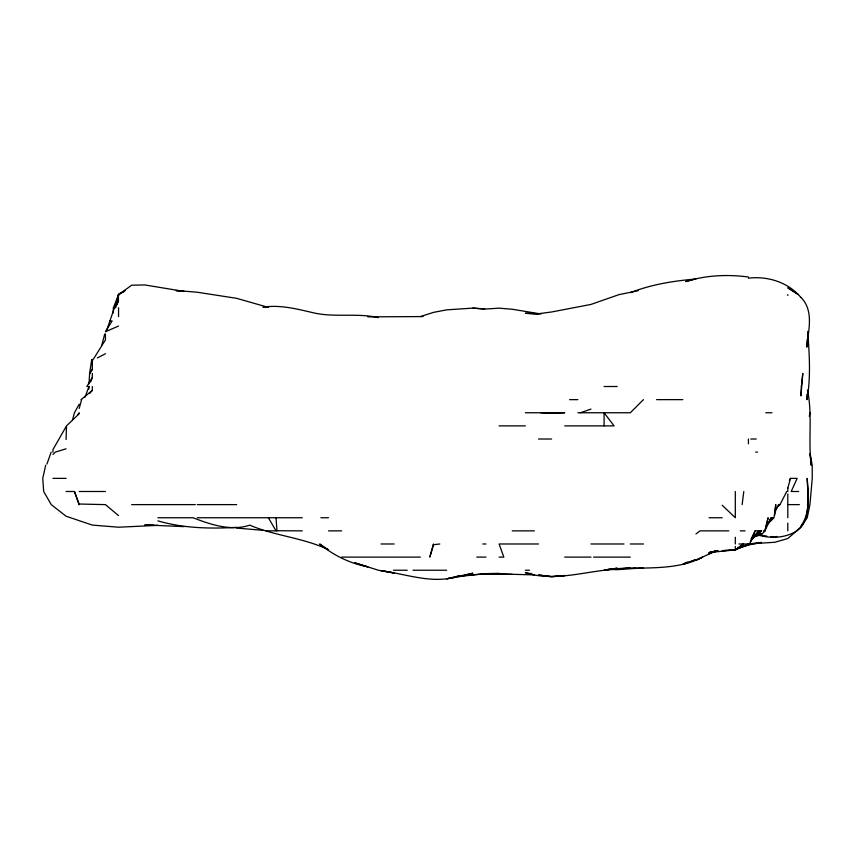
<?xml version="1.0" encoding="UTF-8"?>
<svg xmlns="http://www.w3.org/2000/svg" width="855" height="855" viewBox="0 0 855 855"><rect width="100%" height="100%" fill="white"/><g stroke="black" fill="none" stroke-linecap="round" stroke-linejoin="round"><path stroke-width="1.28" d="M807.441 390.094C812.752 414.686 807.964 440.293 811.235 465.248L810.145 454.753M113.138 313.037L113.405 307.779L118.556 294.697L131.681 285.196L144.805 284.95L184.167 291.427L176.301 290.753M807.238 339.275L806.821 347.151C808.264 330.393 814.302 311.028 800.921 297.316M89.016 383.895L89.604 373.4L92.319 369.371L92.319 359.431L91.603 360.276L89.604 373.4M88.824 389.143L88.973 386.513L86.836 386.513L92.319 377.536L92.319 373.4M807.686 331.398C809.354 354.045 810.978 377.076 806.981 399.638L806.842 394.39M774.673 515.373L775.774 504.621L773.989 517.745L768.656 523.036M742.14 504.621L743.786 491.497M116.579 305.16L118.214 294.665M116.889 303.846L118.321 295.969M809.279 416.342L810.006 412.762M45.689 465.248L42.75 478.373L43.68 491.497L51.268 504.621L66.07 516.238L92.319 525.088L118.556 527.214L157.929 525.355M753.202 537.229L761.559 534.557L765.022 530.859L768.143 517.745L764.862 530.859L771.189 517.745L773.005 517.745L767.277 524.297M117.135 304.337L118.556 298.587L115.596 307.779M101.927 344.768L104.695 334.027M72.515 419.923L74.428 412.762L79.194 404.255M787.797 488.248L790.469 478.373L797.159 478.373L791.196 491.497L798.72 491.497M79.194 408.455L81.61 399.638M433.496 544.71L429.819 557.107L433.496 543.983L433.496 544.71L439.812 543.983M106.191 331.644L114.463 307.779L118.556 300.543L117.071 304.166M46.94 464.062L51.15 452.124M84.998 397.254L88.973 386.513M90.587 382.025L92.319 377.536M752.475 538.223L761.559 530.859L755.136 530.859L749.728 543.983L748.435 545.116L736.508 549.038M774.673 512.957L778.424 504.621L779.995 504.621L786.728 491.497M750.968 539.216L755.136 530.859M789.4 480.339L790.469 478.373M66.07 426.656L52.946 449.634L52.946 452.124M93.355 359.175L105.432 339.916L105.432 334.027M89.903 373.4L92.319 369.371M800.921 525.953C810.967 512.444 807.697 494.158 807.163 478.373L808.253 491.497L807.569 504.621L808.071 491.497C807.943 505.059 809.161 521.945 796.828 530.859C785.317 538.158 770.804 538.8 757.979 534.974M77.816 414.953L79.194 412.762L79.194 413.681L66.519 425.886L66.07 439.459M769.703 519.755L771.189 517.745M750.188 541.963L759.016 530.859L753.725 536.181M89.85 393.182L92.319 390.414L92.319 386.513M768.602 522.49L773.005 517.745M52.946 454.475L55.297 452.124L66.07 448.8M643.452 399.638L630.327 412.762L577.841 412.762M775.56 508.982L779.995 504.621M81.043 399.638L92.319 390.414M695.949 533.98L700.053 530.859L728.834 530.859M738.902 543.983L748.435 543.983L735.311 549.925L722.186 550.663L735.311 549.904L743.465 543.983L735.311 549.904L709.062 552.544L718.253 550.941L709.062 552.747L711.456 552.031M754.997 535.177L761.559 530.859M124.028 291.544L118.556 294.665L114.816 307.779L118.963 294.665M715.624 550.93L695.949 560.175L702.682 557.107C680.495 568.757 654.663 567.635 630.327 568.383L635.586 568.158M118.556 294.195L125.119 290.679M97.342 357.903L105.432 353.767M715.026 550.812L709.062 553.741L716.223 551.058M753.202 537.303L761.559 533.488L761.559 534.557M118.556 326.054L105.432 331.729L112.144 320.903L109.568 320.903M736.508 548.931L748.435 543.983M684.011 563.466L687.591 562.024M753.202 536.844L761.559 533.488M580.417 412.762L590.965 409.096M630.327 292.709C651.275 284.437 673.655 280.9 695.949 278.997M367.885 316.863L420.371 316.585L433.496 312.374L446.62 309.863L472.868 308.11L485.982 309.018L499.106 308.163L512.231 309.254L541.097 313.999M693.384 279.638L685.71 281.541C705.824 275.235 727.605 274.209 748.435 277.02M777.067 536.459L774.673 536.919M157.929 517.745L193.112 517.745C210.832 524.671 230.936 531.404 249.788 525.152C275.182 536.064 303.525 537.688 328.512 549.808L319.674 543.983C333.642 555.44 350.08 563.498 367.885 566.844L354.761 562.825L378.391 570.232L394.134 573.01L381.009 570.67C406.916 574.004 433.816 585.044 459.744 575.661L446.62 578.814L459.744 576.633L472.868 573.203L459.744 576.014L485.982 573.63L499.106 573.331M744.491 545.768L761.559 542.433L749.942 543.833L774.673 542.294L787.797 538.554L800.921 527.14L807.206 517.745L809.931 504.621L812.25 478.373L812.218 465.248L810.102 453.439M638.204 290.689L618.892 294.665L590.965 304.423L551.593 311.979L538.479 313.721L525.355 313.283L538.479 314.255M459.744 576.398L485.982 573.62L534.535 574.881M236.664 527.385C210.351 528.828 183.387 528.358 157.929 520.866M748.435 278.185C766.369 276.015 785.638 281.423 798.367 294.665L787.797 287.74L798.527 294.665L800.921 297.615M639.519 567.998L643.452 567.838L617.214 569.687L608.023 569.238M485.982 573.63L480.734 573.801L512.231 574.357M420.371 316.585L423.001 316.542M614.585 568.799L630.327 567.891L604.09 570.232L617.214 568.18L604.09 570.296C578.098 573.395 551.112 581.09 525.355 572.679L531.917 573.78M113.405 307.779L114.324 307.779M604.09 386.513L617.214 386.513M569.601 399.638L577.841 399.638M656.576 399.638L682.824 399.638M525.355 412.762L564.717 412.762L551.593 413.339L540.809 412.762M765.781 412.762L771.958 412.762M499.106 425.886L525.355 425.886M564.717 425.886L614.072 425.886L604.09 412.762L604.09 425.886M538.479 439.01L551.593 439.01M750.786 439.01L756.226 439.01M755.767 452.124L757.509 452.124M52.946 478.373L66.07 478.373M66.07 491.497L74.449 491.497L79.194 504.621L74.449 491.497M79.194 491.497L105.432 491.497M131.681 504.621L195.314 504.621M197.291 504.621L236.664 504.621M788.257 504.621L799.382 504.621M197.291 517.745L302.275 517.745M320.892 517.745L328.512 517.745M709.062 517.745L722.186 517.745M265.884 530.859L276.026 530.859L268.385 517.745M276.026 530.731L302.275 530.859M328.512 530.859L341.637 530.859M512.231 530.859L534.407 530.859M740.259 530.859L745.079 530.859M763.451 530.859L765.022 530.859M381.009 543.983L394.134 543.983M482.851 543.983L485.982 543.983M538.479 543.983L499.106 543.983L503.83 557.107L499.106 557.107M590.965 543.983L623.99 543.983M630.327 543.983L643.452 543.983M341.637 557.107L420.371 557.107M476.748 557.107L485.982 557.107M564.717 557.107L590.965 557.107M593.562 557.107L630.327 557.107M393.428 570.232L407.247 570.232M412.986 570.232L446.62 570.232M525.355 570.232L529.491 570.232M184.167 526.627L144.805 524.927L153.986 525.226M176.301 290.529L197.291 292.228L236.664 298.342L268.545 307.447M236.664 528.059L262.902 530.314M472.868 308.11L484.678 309.061M265.157 307.415L262.902 307.223C280.75 304.391 298.181 309.36 315.399 313.251C336.111 317.429 357.604 312.898 378.38 317.643M762.863 535.69L766.807 536.096M770.74 536.513L773.369 536.78M79.194 504.023L105.432 504.621L118.556 515.618M722.186 505.241L735.311 517.745L735.311 491.497M92.319 359.431L92.725 360.276M276.026 517.745L276.967 530.859M91.603 360.276L91.816 364.209M787.797 294.665L787.797 295.488M787.797 488.077L787.797 491.497M787.797 494.008L787.797 517.745M787.797 523.132L787.797 530.859M748.435 439.01L748.435 443.777M735.311 537.261L735.311 543.983M735.311 546.441L735.311 549.925M118.556 307.779L118.556 316.628M801.359 386.513L800.921 395.908L802.813 373.4L801.359 386.513M695.949 559.598L682.824 564.46L695.949 559.598M564.717 575.511L551.593 576.762L538.479 574.998L551.593 576.569L564.717 575.511"/></g></svg>
